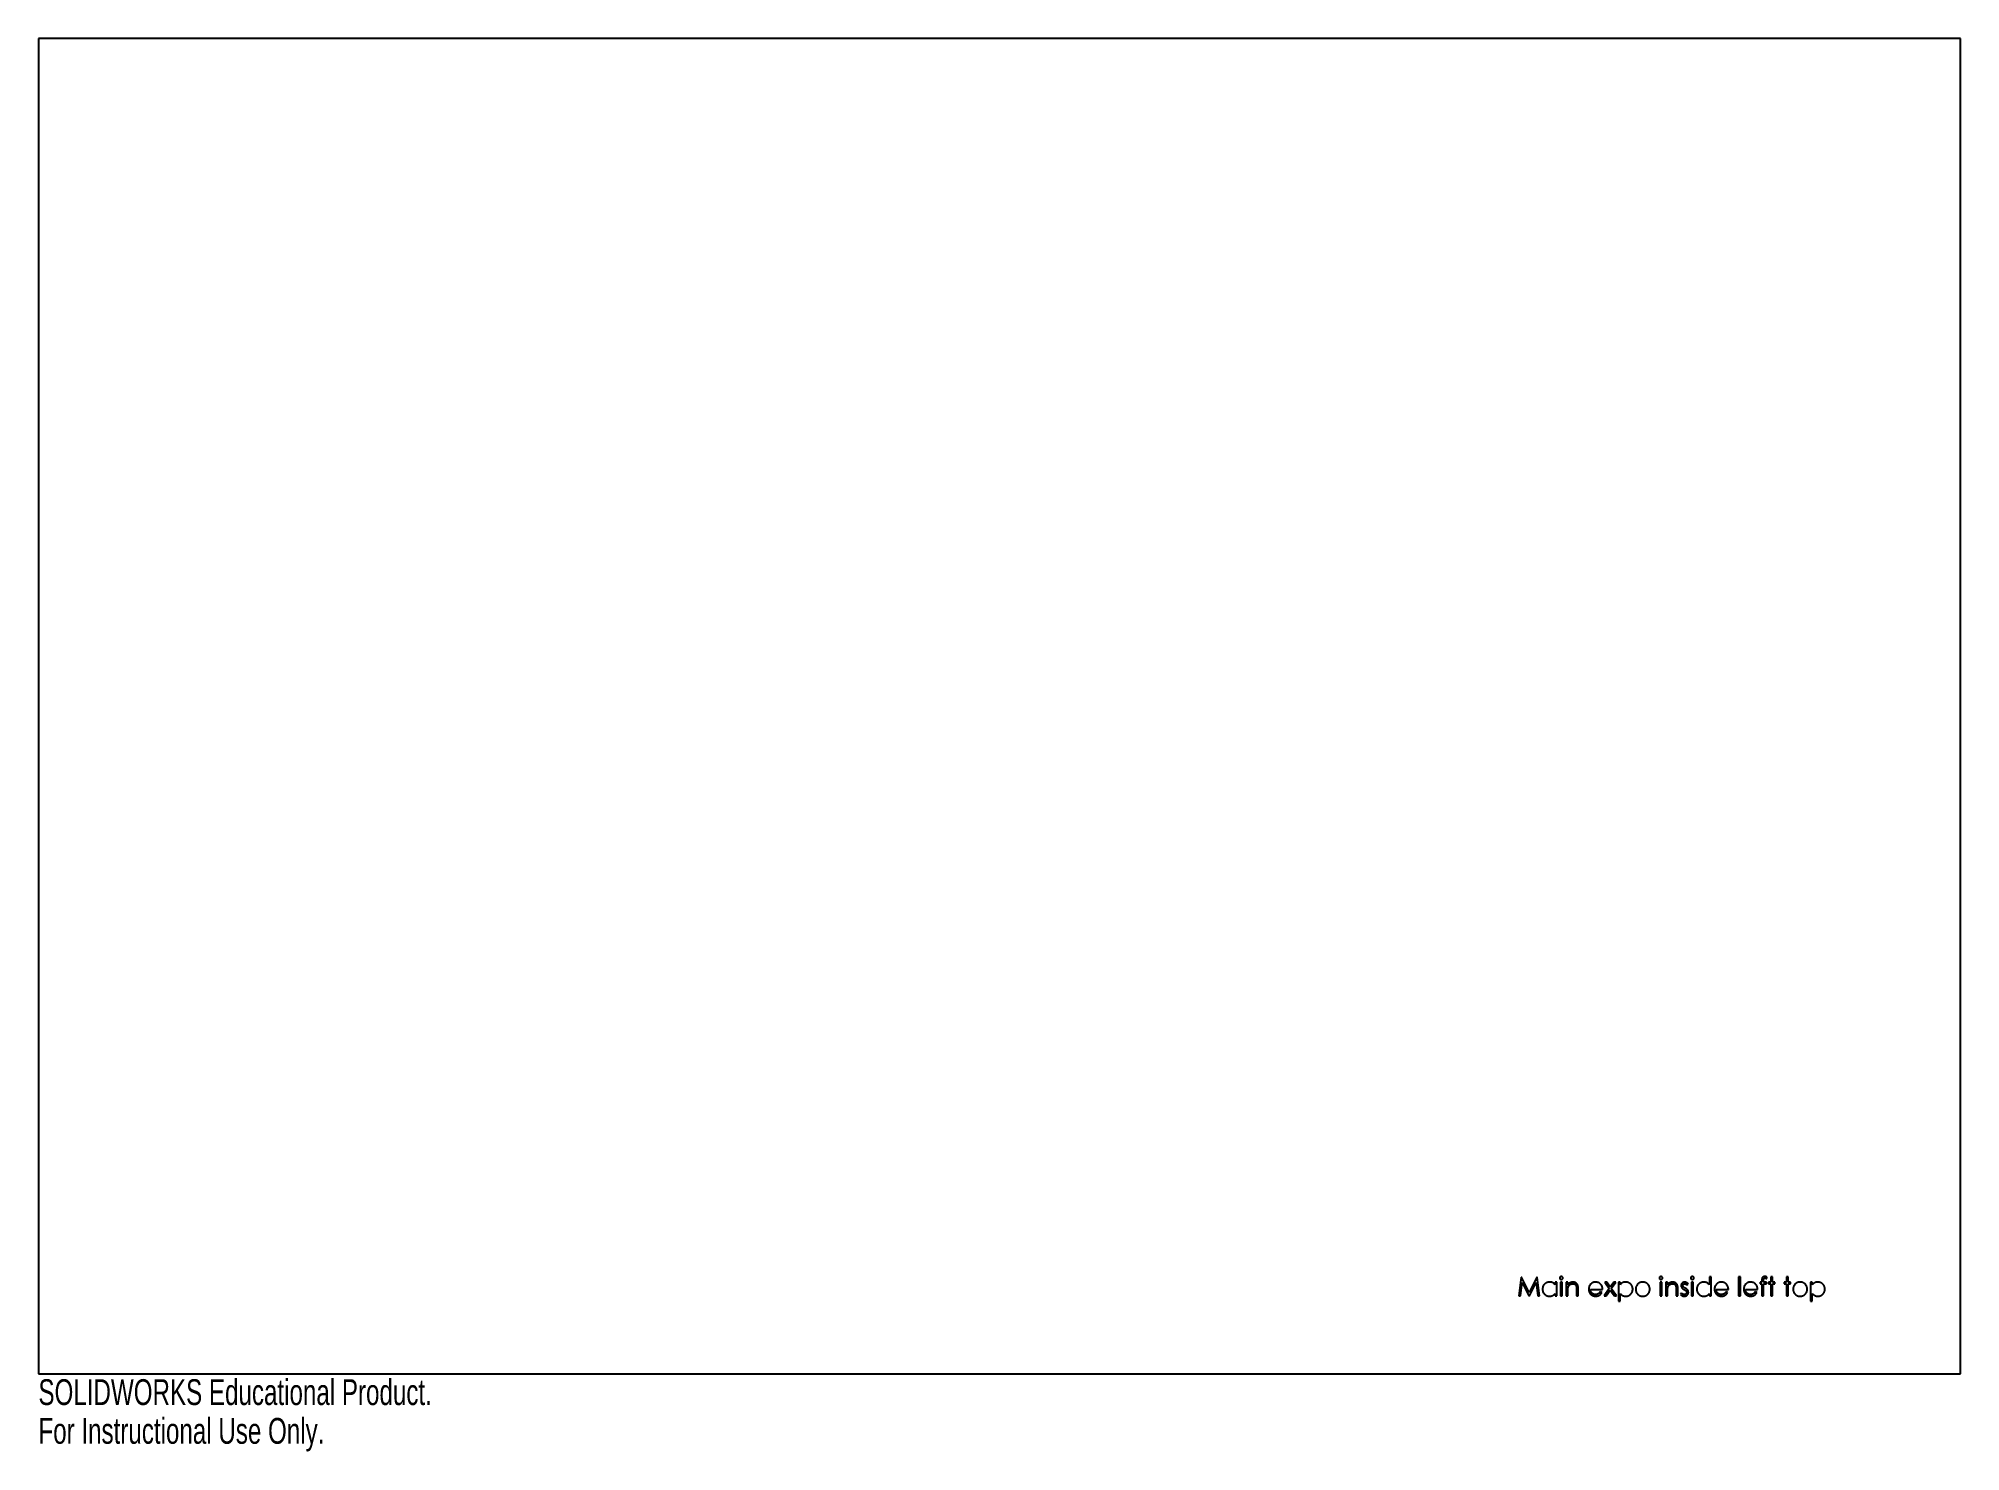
# Model space of a CAD drawing. Header units: millimetres. Extents: x 0 to 360, y -265 to 0.
import ezdxf

# ---------------------------------------------------------------- set-up
doc = ezdxf.new("R2010")
doc.units = ezdxf.units.MM
doc.styles.add('SLDTEXTSTYLE0', font='TXT', dxfattribs={"width": 0.7})

msp = doc.modelspace()

# ---------------------------------------------------------------- linework, layer by layer
at = {"color": 7, "linetype": 'Continuous', "lineweight": 25}
for p, q in [((360, 0), (0, 0)), ((0, 0), (0, -250)), ((360, -250), (360, 0)), ((277.71, -231.93), (277.25, -235.43)), ((277.57, -235.43), (277.9, -232.91)), ((277.76, -231.93), (277.71, -231.93)), ((279.2, -234.81), (277.76, -231.93)), ((277.9, -232.91), (279.17, -235.43)), ((280.65, -231.93), (279.2, -234.81)), ((279.24, -235.43), (280.51, -232.92)), ((280.51, -232.92), (280.84, -235.43)), ((280.69, -231.93), (280.65, -231.93)), ((281.16, -235.43), (280.69, -231.93)), ((284.07, -232.88), (284.07, -233.35)), ((284.39, -232.88), (284.07, -232.88)), ((284.39, -235.43), (284.39, -232.88)), ((285.37, -232.88), (285.06, -232.88)), ((285.06, -232.88), (285.06, -235.43)), ((285.37, -235.43), (285.37, -232.88)), ((286.45, -232.88), (286.14, -232.88)), ((286.14, -232.88), (286.14, -235.43)), ((286.45, -233.34), (286.45, -232.88)), ((293.73, -232.88), (293.36, -232.88)), ((293.36, -232.88), (294.21, -234.06)), ((294.39, -233.8), (293.73, -232.88)), ((295.05, -232.88), (294.39, -233.8)), ((294.58, -234.06), (295.43, -232.88)), ((295.43, -232.88), (295.05, -232.88)), ((296.23, -232.88), (295.92, -232.88)), ((295.92, -232.88), (295.92, -236.38)), ((296.23, -233.35), (296.23, -232.88)), ((304.04, -232.88), (303.73, -232.88)), ((303.73, -232.88), (303.73, -235.43)), ((304.04, -235.43), (304.04, -232.88)), ((305.12, -232.88), (304.8, -232.88)), ((304.8, -232.88), (304.8, -235.43)), ((305.12, -233.34), (305.12, -232.88)), ((308.76, -233.41), (308.98, -233.2)), ((309.92, -232.88), (309.6, -232.88)), ((309.6, -232.88), (309.6, -235.43)), ((309.92, -235.43), (309.92, -232.88)), ((312.97, -231.84), (312.97, -233.37)), ((313.28, -231.84), (312.97, -231.84)), ((313.28, -235.43), (313.28, -231.84)), ((318.76, -231.84), (318.44, -231.84)), ((318.44, -231.84), (318.44, -235.43)), ((318.76, -235.43), (318.76, -231.84)), ((322.8, -232.88), (322.44, -232.88)), ((322.44, -232.88), (322.44, -233.19)), ((322.44, -233.19), (322.8, -233.19)), ((322.8, -232.47), (322.8, -232.88)), ((322.8, -233.19), (322.8, -235.43)), ((323.11, -232.88), (323.11, -232.52)), ((323.65, -232.88), (323.11, -232.88)), ((323.11, -235.43), (323.11, -233.19)), ((323.11, -233.19), (323.65, -233.19)), ((323.65, -233.19), (323.65, -232.88)), ((323.69, -232.19), (323.69, -231.87)), ((324.46, -232.88), (324.01, -232.88)), ((324.01, -232.88), (324.01, -233.19)), ((324.01, -233.19), (324.46, -233.19)), ((324.77, -231.84), (324.46, -231.84)), ((324.46, -231.84), (324.46, -232.88)), ((324.46, -233.19), (324.46, -235.43)), ((324.77, -232.88), (324.77, -231.84)), ((325.22, -232.88), (324.77, -232.88)), ((324.77, -235.43), (324.77, -233.19)), ((324.77, -233.19), (325.22, -233.19)), ((325.22, -233.19), (325.22, -232.88)), ((327.42, -232.88), (326.97, -232.88)), ((326.97, -232.88), (326.97, -233.19)), ((326.97, -233.19), (327.42, -233.19)), ((327.73, -231.84), (327.42, -231.84)), ((327.42, -231.84), (327.42, -232.88)), ((327.42, -233.19), (327.42, -235.43)), ((327.73, -232.88), (327.73, -231.84)), ((328.18, -232.88), (327.73, -232.88)), ((327.73, -235.43), (327.73, -233.19)), ((327.73, -233.19), (328.18, -233.19)), ((328.18, -233.19), (328.18, -232.88)), ((332.22, -232.88), (331.91, -232.88)), ((331.91, -232.88), (331.91, -236.38)), ((332.22, -233.35), (332.22, -232.88)), ((277.25, -235.43), (277.57, -235.43)), ((279.17, -235.43), (279.24, -235.43)), ((280.84, -235.43), (281.16, -235.43)), ((284.07, -234.99), (284.07, -235.43)), ((284.07, -235.43), (284.39, -235.43)), ((285.06, -235.43), (285.37, -235.43)), ((286.14, -235.43), (286.45, -235.43)), ((286.45, -235.43), (286.45, -234.51)), ((288.07, -234.23), (288.07, -235.43)), ((288.07, -235.43), (288.38, -235.43)), ((288.38, -235.43), (288.38, -234.13)), ((290.67, -234.22), (292.96, -234.22)), ((292.82, -234.77), (292.54, -234.63)), ((294.21, -234.06), (293.23, -235.43)), ((293.23, -235.43), (293.6, -235.43)), ((293.6, -235.43), (294.39, -234.32)), ((294.39, -234.32), (295.19, -235.43)), ((295.56, -235.43), (294.58, -234.06)), ((295.19, -235.43), (295.56, -235.43)), ((295.92, -236.38), (296.23, -236.38)), ((296.23, -236.38), (296.23, -234.97)), ((303.73, -235.43), (304.04, -235.43)), ((304.8, -235.43), (305.12, -235.43)), ((305.12, -235.43), (305.12, -234.51)), ((306.73, -234.23), (306.73, -235.43)), ((306.73, -235.43), (307.05, -235.43)), ((307.05, -235.43), (307.05, -234.13)), ((307.75, -234.9), (307.54, -235.13)), ((309.6, -235.43), (309.92, -235.43)), ((312.97, -234.99), (312.97, -235.43)), ((312.97, -235.43), (313.28, -235.43)), ((314.23, -234.22), (316.51, -234.22)), ((316.38, -234.77), (316.1, -234.63)), ((318.44, -235.43), (318.76, -235.43)), ((319.7, -234.22), (321.99, -234.22)), ((321.85, -234.77), (321.58, -234.63)), ((322.8, -235.43), (323.11, -235.43)), ((324.46, -235.43), (324.77, -235.43)), ((327.42, -235.43), (327.73, -235.43)), ((331.91, -236.38), (332.22, -236.38)), ((332.22, -236.38), (332.22, -234.97)), ((0, -250), (360, -250))]:
    msp.add_line(p, q, dxfattribs=at)
for points, knots in [([(283.04, -232.83), (282.95, -232.83), (282.82, -232.84), (282.64, -232.88), (282.52, -232.93), (282.41, -232.98), (282.29, -233.05), (282.19, -233.13), (282.09, -233.22), (281.99, -233.31), (281.91, -233.42), (281.85, -233.53), (281.79, -233.64), (281.75, -233.76), (281.71, -233.93), (281.69, -234.06), (281.69, -234.15)], [0, 0, 0, 0, 0.128369, 0.190418, 0.251921, 0.313274, 0.375086, 0.438389, 0.503209, 0.567967, 0.630868, 0.691997, 0.752426, 0.813096, 0.873921, 1, 1, 1, 1]), ([(284.07, -233.35), (284.01, -233.26), (283.91, -233.15), (283.75, -233.02), (283.62, -232.95), (283.48, -232.9), (283.29, -232.84), (283.14, -232.83), (283.04, -232.83)], [0, 0, 0, 0, 0.261894, 0.385202, 0.504745, 0.623985, 0.745346, 1, 1, 1, 1]), ([(285.22, -231.8), (285.18, -231.8), (285.12, -231.81), (285.05, -231.84), (285.01, -231.88), (284.97, -231.92), (284.94, -231.98), (284.92, -232.03), (284.93, -232.07)], [0, 0, 0, 0, 0.255106, 0.381885, 0.510255, 0.636563, 0.757851, 1, 1, 1, 1]), ([(284.93, -232.07), (284.93, -232.1), (284.94, -232.16), (284.97, -232.22), (285.01, -232.26), (285.05, -232.29), (285.12, -232.33), (285.18, -232.34), (285.22, -232.34)], [0, 0, 0, 0, 0.238915, 0.359557, 0.486635, 0.615787, 0.743339, 1, 1, 1, 1]), ([(285.51, -232.07), (285.51, -232.03), (285.5, -231.98), (285.46, -231.92), (285.42, -231.88), (285.38, -231.84), (285.31, -231.81), (285.25, -231.8), (285.22, -231.8)], [0, 0, 0, 0, 0.24077, 0.361368, 0.48802, 0.615659, 0.741716, 1, 1, 1, 1]), ([(285.22, -232.34), (285.25, -232.34), (285.31, -232.33), (285.38, -232.29), (285.42, -232.26), (285.46, -232.22), (285.5, -232.16), (285.51, -232.1), (285.51, -232.07)], [0, 0, 0, 0, 0.25985, 0.386671, 0.515083, 0.642503, 0.762454, 1, 1, 1, 1]), ([(287.42, -232.83), (287.33, -232.83), (287.19, -232.85), (287.02, -232.9), (286.89, -232.95), (286.77, -233.02), (286.62, -233.14), (286.51, -233.26), (286.45, -233.34)], [0, 0, 0, 0, 0.243411, 0.36189, 0.48007, 0.601012, 0.726431, 1, 1, 1, 1]), ([(286.45, -234.51), (286.45, -234.43), (286.45, -234.32), (286.46, -234.18), (286.46, -234.09), (286.47, -234.01), (286.48, -233.92), (286.49, -233.86), (286.5, -233.82)], [0, 0, 0, 0, 0.333601, 0.479157, 0.61054, 0.728948, 0.832385, 1, 1, 1, 1]), ([(286.5, -233.82), (286.51, -233.78), (286.54, -233.71), (286.58, -233.62), (286.62, -233.56), (286.66, -233.5), (286.71, -233.44), (286.76, -233.39), (286.82, -233.34), (286.88, -233.29), (286.94, -233.25), (287.01, -233.22), (287.08, -233.19), (287.15, -233.17), (287.24, -233.15), (287.32, -233.15), (287.37, -233.15)], [0, 0, 0, 0, 0.123883, 0.184782, 0.245602, 0.307065, 0.369229, 0.432026, 0.49708, 0.561852, 0.625426, 0.687649, 0.74977, 0.811016, 0.873373, 1, 1, 1, 1]), ([(287.37, -233.15), (287.45, -233.15), (287.57, -233.16), (287.71, -233.21), (287.81, -233.27), (287.88, -233.34), (287.97, -233.46), (288.01, -233.57), (288.03, -233.65)], [0, 0, 0, 0, 0.270019, 0.390719, 0.506822, 0.621524, 0.739167, 1, 1, 1, 1]), ([(288.38, -234.13), (288.38, -234.05), (288.38, -233.93), (288.37, -233.78), (288.36, -233.68), (288.34, -233.59), (288.32, -233.51), (288.3, -233.43), (288.27, -233.35), (288.22, -233.25), (288.14, -233.14), (288.05, -233.05), (287.94, -232.97), (287.82, -232.91), (287.65, -232.85), (287.52, -232.83), (287.42, -232.83)], [0, 0, 0, 0, 0.131726, 0.190668, 0.245197, 0.295509, 0.341244, 0.383386, 0.42144, 0.492956, 0.562869, 0.633024, 0.704457, 0.776512, 0.848822, 1, 1, 1, 1]), ([(288.03, -233.65), (288.04, -233.68), (288.04, -233.73), (288.05, -233.8), (288.06, -233.87), (288.06, -233.95), (288.07, -234.07), (288.07, -234.16), (288.07, -234.23)], [0, 0, 0, 0, 0.158517, 0.25992, 0.376746, 0.510174, 0.65789, 1, 1, 1, 1]), ([(290.65, -233.31), (290.6, -233.37), (290.54, -233.47), (290.47, -233.6), (290.43, -233.71), (290.39, -233.82), (290.36, -233.97), (290.36, -234.08), (290.35, -234.16)], [0, 0, 0, 0, 0.253422, 0.376704, 0.499449, 0.622572, 0.746232, 1, 1, 1, 1]), ([(291.65, -232.83), (291.55, -232.83), (291.4, -232.84), (291.22, -232.9), (291.08, -232.95), (290.96, -233.02), (290.81, -233.13), (290.71, -233.23), (290.65, -233.31)], [0, 0, 0, 0, 0.260241, 0.383675, 0.50466, 0.625357, 0.746411, 1, 1, 1, 1]), ([(292.68, -233.33), (292.62, -233.25), (292.51, -233.14), (292.36, -233.03), (292.23, -232.95), (292.1, -232.9), (291.9, -232.85), (291.75, -232.83), (291.65, -232.83)], [0, 0, 0, 0, 0.255257, 0.377248, 0.497742, 0.61812, 0.740967, 1, 1, 1, 1]), ([(292.96, -234.22), (292.96, -234.14), (292.95, -234.01), (292.92, -233.85), (292.89, -233.74), (292.85, -233.63), (292.78, -233.49), (292.72, -233.39), (292.68, -233.33)], [0, 0, 0, 0, 0.270382, 0.39846, 0.52275, 0.643826, 0.763745, 1, 1, 1, 1]), ([(297.27, -232.83), (297.16, -232.83), (297.01, -232.84), (296.82, -232.9), (296.69, -232.95), (296.56, -233.02), (296.4, -233.15), (296.3, -233.26), (296.23, -233.35)], [0, 0, 0, 0, 0.253852, 0.374822, 0.494229, 0.613939, 0.736955, 1, 1, 1, 1]), ([(298.61, -234.15), (298.61, -234.06), (298.6, -233.93), (298.56, -233.76), (298.51, -233.64), (298.46, -233.53), (298.39, -233.42), (298.31, -233.31), (298.22, -233.22), (298.12, -233.13), (298.01, -233.05), (297.9, -232.98), (297.78, -232.93), (297.66, -232.88), (297.49, -232.84), (297.36, -232.83), (297.27, -232.83)], [0, 0, 0, 0, 0.126015, 0.186809, 0.247448, 0.307846, 0.369121, 0.43199, 0.496715, 0.561502, 0.624773, 0.686554, 0.747875, 0.809347, 0.871364, 1, 1, 1, 1]), ([(299.5, -233.25), (299.44, -233.32), (299.37, -233.42), (299.28, -233.56), (299.24, -233.67), (299.2, -233.79), (299.16, -233.95), (299.15, -234.08), (299.15, -234.16)], [0, 0, 0, 0, 0.253759, 0.377286, 0.498912, 0.621321, 0.744762, 1, 1, 1, 1]), ([(300.47, -232.83), (300.38, -232.83), (300.24, -232.84), (300.06, -232.89), (299.94, -232.94), (299.82, -232.99), (299.66, -233.09), (299.56, -233.19), (299.5, -233.25)], [0, 0, 0, 0, 0.258712, 0.382089, 0.503564, 0.625181, 0.747287, 1, 1, 1, 1]), ([(301.45, -233.25), (301.38, -233.18), (301.28, -233.09), (301.13, -232.99), (301.01, -232.93), (300.89, -232.89), (300.71, -232.84), (300.57, -232.83), (300.47, -232.83)], [0, 0, 0, 0, 0.253129, 0.375307, 0.496196, 0.617866, 0.741668, 1, 1, 1, 1]), ([(301.8, -234.16), (301.8, -234.08), (301.79, -233.95), (301.75, -233.79), (301.71, -233.67), (301.66, -233.56), (301.58, -233.42), (301.5, -233.32), (301.45, -233.25)], [0, 0, 0, 0, 0.255435, 0.378632, 0.501466, 0.623494, 0.746166, 1, 1, 1, 1]), ([(303.88, -231.8), (303.84, -231.8), (303.79, -231.81), (303.72, -231.84), (303.68, -231.88), (303.64, -231.92), (303.6, -231.98), (303.59, -232.03), (303.59, -232.07)], [0, 0, 0, 0, 0.255106, 0.381885, 0.510255, 0.636563, 0.757851, 1, 1, 1, 1]), ([(303.59, -232.07), (303.59, -232.1), (303.6, -232.16), (303.64, -232.22), (303.68, -232.26), (303.72, -232.29), (303.79, -232.33), (303.84, -232.34), (303.88, -232.34)], [0, 0, 0, 0, 0.238915, 0.359557, 0.486635, 0.615787, 0.743339, 1, 1, 1, 1]), ([(304.18, -232.07), (304.18, -232.03), (304.16, -231.98), (304.13, -231.92), (304.09, -231.88), (304.05, -231.84), (303.98, -231.81), (303.92, -231.8), (303.88, -231.8)], [0, 0, 0, 0, 0.24077, 0.361368, 0.48802, 0.615659, 0.741716, 1, 1, 1, 1]), ([(303.88, -232.34), (303.92, -232.34), (303.98, -232.33), (304.05, -232.29), (304.09, -232.26), (304.13, -232.22), (304.16, -232.16), (304.18, -232.1), (304.18, -232.07)], [0, 0, 0, 0, 0.25985, 0.386671, 0.515083, 0.642503, 0.762454, 1, 1, 1, 1]), ([(306.09, -232.83), (306, -232.83), (305.86, -232.85), (305.68, -232.9), (305.56, -232.95), (305.44, -233.02), (305.28, -233.14), (305.18, -233.26), (305.12, -233.34)], [0, 0, 0, 0, 0.243411, 0.36189, 0.48007, 0.601012, 0.726431, 1, 1, 1, 1]), ([(305.12, -234.51), (305.12, -234.43), (305.12, -234.32), (305.12, -234.18), (305.13, -234.09), (305.14, -234.01), (305.15, -233.92), (305.16, -233.86), (305.17, -233.82)], [0, 0, 0, 0, 0.333601, 0.479157, 0.61054, 0.728948, 0.832385, 1, 1, 1, 1]), ([(305.17, -233.82), (305.18, -233.78), (305.2, -233.71), (305.25, -233.62), (305.28, -233.56), (305.33, -233.5), (305.37, -233.44), (305.43, -233.39), (305.48, -233.34), (305.55, -233.29), (305.61, -233.25), (305.68, -233.22), (305.74, -233.19), (305.81, -233.17), (305.91, -233.15), (305.99, -233.15), (306.04, -233.15)], [0, 0, 0, 0, 0.123883, 0.184782, 0.245602, 0.307065, 0.369229, 0.432026, 0.49708, 0.561852, 0.625426, 0.687649, 0.74977, 0.811016, 0.873373, 1, 1, 1, 1]), ([(306.04, -233.15), (306.12, -233.15), (306.24, -233.16), (306.38, -233.21), (306.47, -233.27), (306.55, -233.34), (306.64, -233.46), (306.68, -233.57), (306.7, -233.65)], [0, 0, 0, 0, 0.270019, 0.390719, 0.506822, 0.621524, 0.739167, 1, 1, 1, 1]), ([(307.05, -234.13), (307.05, -234.05), (307.04, -233.93), (307.03, -233.78), (307.02, -233.68), (307.01, -233.59), (306.99, -233.51), (306.97, -233.43), (306.93, -233.35), (306.88, -233.25), (306.81, -233.14), (306.71, -233.05), (306.61, -232.97), (306.49, -232.91), (306.32, -232.85), (306.18, -232.83), (306.09, -232.83)], [0, 0, 0, 0, 0.131726, 0.190668, 0.245197, 0.295509, 0.341244, 0.383386, 0.42144, 0.492956, 0.562869, 0.633024, 0.704457, 0.776512, 0.848822, 1, 1, 1, 1]), ([(306.7, -233.65), (306.7, -233.68), (306.71, -233.73), (306.72, -233.8), (306.72, -233.87), (306.73, -233.95), (306.73, -234.07), (306.73, -234.16), (306.73, -234.23)], [0, 0, 0, 0, 0.158517, 0.25992, 0.376746, 0.510174, 0.65789, 1, 1, 1, 1]), ([(307.68, -233.5), (307.67, -233.57), (307.69, -233.71), (307.75, -233.84), (307.79, -233.9)], [0, 0, 0, 0, 0.507409, 1, 1, 1, 1]), ([(308.32, -232.83), (308.28, -232.83), (308.21, -232.84), (308.13, -232.86), (308.07, -232.88), (308.01, -232.91), (307.96, -232.94), (307.9, -232.98), (307.86, -233.02), (307.81, -233.07), (307.78, -233.12), (307.75, -233.18), (307.72, -233.24), (307.7, -233.3), (307.68, -233.39), (307.68, -233.46), (307.68, -233.5)], [0, 0, 0, 0, 0.129116, 0.190614, 0.251235, 0.31109, 0.371186, 0.432119, 0.494921, 0.557364, 0.619127, 0.680272, 0.741387, 0.803493, 0.866956, 1, 1, 1, 1]), ([(307.79, -233.9), (307.81, -233.93), (307.85, -233.97), (307.91, -234.03), (307.96, -234.07), (308.02, -234.11), (308.11, -234.18), (308.18, -234.22), (308.23, -234.25)], [0, 0, 0, 0, 0.197704, 0.307846, 0.427176, 0.556225, 0.69405, 1, 1, 1, 1]), ([(307.99, -233.49), (307.99, -233.45), (308, -233.38), (308.04, -233.3), (308.09, -233.25), (308.14, -233.2), (308.21, -233.16), (308.28, -233.14), (308.32, -233.15)], [0, 0, 0, 0, 0.248972, 0.371496, 0.501489, 0.630834, 0.754099, 1, 1, 1, 1]), ([(308.08, -233.72), (308.05, -233.69), (308.01, -233.61), (307.99, -233.53), (307.99, -233.49)], [0, 0, 0, 0, 0.520597, 1, 1, 1, 1]), ([(308.44, -233.99), (308.4, -233.96), (308.34, -233.93), (308.26, -233.88), (308.21, -233.85), (308.17, -233.81), (308.12, -233.77), (308.09, -233.74), (308.08, -233.72)], [0, 0, 0, 0, 0.323879, 0.466432, 0.597783, 0.716018, 0.82244, 1, 1, 1, 1]), ([(308.98, -233.2), (308.93, -233.14), (308.85, -233.06), (308.73, -232.97), (308.65, -232.92), (308.57, -232.88), (308.46, -232.84), (308.38, -232.83), (308.32, -232.83)], [0, 0, 0, 0, 0.297288, 0.430939, 0.555548, 0.673873, 0.786588, 1, 1, 1, 1]), ([(308.32, -233.15), (308.36, -233.15), (308.41, -233.15), (308.49, -233.18), (308.54, -233.21), (308.6, -233.25), (308.68, -233.32), (308.73, -233.37), (308.76, -233.41)], [0, 0, 0, 0, 0.206666, 0.316475, 0.434037, 0.558691, 0.694964, 1, 1, 1, 1]), ([(308.9, -234.34), (308.88, -234.31), (308.84, -234.27), (308.78, -234.21), (308.73, -234.17), (308.66, -234.12), (308.57, -234.06), (308.49, -234.01), (308.44, -233.99)], [0, 0, 0, 0, 0.195419, 0.305848, 0.425124, 0.553787, 0.692885, 1, 1, 1, 1]), ([(309.76, -231.8), (309.72, -231.8), (309.67, -231.81), (309.6, -231.84), (309.55, -231.88), (309.52, -231.92), (309.48, -231.98), (309.47, -232.03), (309.47, -232.07)], [0, 0, 0, 0, 0.255106, 0.381885, 0.510255, 0.636563, 0.757851, 1, 1, 1, 1]), ([(309.47, -232.07), (309.47, -232.1), (309.48, -232.16), (309.52, -232.22), (309.55, -232.26), (309.6, -232.29), (309.67, -232.33), (309.72, -232.34), (309.76, -232.34)], [0, 0, 0, 0, 0.238915, 0.359557, 0.486635, 0.615787, 0.743339, 1, 1, 1, 1]), ([(310.05, -232.07), (310.05, -232.03), (310.04, -231.98), (310.01, -231.92), (309.97, -231.88), (309.92, -231.84), (309.86, -231.81), (309.8, -231.8), (309.76, -231.8)], [0, 0, 0, 0, 0.24077, 0.361368, 0.48802, 0.615659, 0.741716, 1, 1, 1, 1]), ([(309.76, -232.34), (309.8, -232.34), (309.86, -232.33), (309.92, -232.29), (309.97, -232.26), (310.01, -232.22), (310.04, -232.16), (310.05, -232.1), (310.05, -232.07)], [0, 0, 0, 0, 0.25985, 0.386671, 0.515083, 0.642503, 0.762454, 1, 1, 1, 1]), ([(311.94, -232.83), (311.85, -232.83), (311.71, -232.84), (311.54, -232.88), (311.42, -232.93), (311.3, -232.98), (311.19, -233.05), (311.08, -233.13), (310.98, -233.22), (310.89, -233.31), (310.81, -233.42), (310.74, -233.53), (310.69, -233.64), (310.65, -233.76), (310.6, -233.93), (310.59, -234.06), (310.59, -234.15)], [0, 0, 0, 0, 0.128369, 0.190418, 0.251921, 0.313274, 0.375086, 0.438389, 0.503209, 0.567967, 0.630868, 0.691997, 0.752426, 0.813096, 0.873921, 1, 1, 1, 1]), ([(312.97, -233.37), (312.91, -233.29), (312.8, -233.17), (312.64, -233.04), (312.52, -232.96), (312.38, -232.9), (312.19, -232.85), (312.04, -232.83), (311.94, -232.83)], [0, 0, 0, 0, 0.261489, 0.385247, 0.505898, 0.62579, 0.747015, 1, 1, 1, 1]), ([(314.21, -233.31), (314.16, -233.37), (314.09, -233.47), (314.03, -233.6), (313.98, -233.71), (313.95, -233.82), (313.92, -233.97), (313.91, -234.08), (313.91, -234.16)], [0, 0, 0, 0, 0.253422, 0.376704, 0.499449, 0.622572, 0.746232, 1, 1, 1, 1]), ([(315.21, -232.83), (315.11, -232.83), (314.96, -232.84), (314.77, -232.9), (314.64, -232.95), (314.52, -233.02), (314.37, -233.13), (314.27, -233.23), (314.21, -233.31)], [0, 0, 0, 0, 0.260241, 0.383675, 0.50466, 0.625357, 0.746411, 1, 1, 1, 1]), ([(316.24, -233.33), (316.18, -233.25), (316.07, -233.14), (315.91, -233.03), (315.79, -232.95), (315.65, -232.9), (315.46, -232.85), (315.31, -232.83), (315.21, -232.83)], [0, 0, 0, 0, 0.255257, 0.377248, 0.497742, 0.61812, 0.740967, 1, 1, 1, 1]), ([(316.51, -234.22), (316.51, -234.14), (316.51, -234.01), (316.48, -233.85), (316.44, -233.74), (316.41, -233.63), (316.34, -233.49), (316.28, -233.39), (316.24, -233.33)], [0, 0, 0, 0, 0.270382, 0.39846, 0.52275, 0.643826, 0.763745, 1, 1, 1, 1]), ([(319.68, -233.31), (319.63, -233.37), (319.57, -233.47), (319.5, -233.6), (319.46, -233.71), (319.43, -233.82), (319.39, -233.97), (319.39, -234.08), (319.39, -234.16)], [0, 0, 0, 0, 0.253422, 0.376704, 0.499449, 0.622572, 0.746232, 1, 1, 1, 1]), ([(320.68, -232.83), (320.58, -232.83), (320.43, -232.84), (320.25, -232.9), (320.12, -232.95), (320, -233.02), (319.84, -233.13), (319.74, -233.23), (319.68, -233.31)], [0, 0, 0, 0, 0.260241, 0.383675, 0.50466, 0.625357, 0.746411, 1, 1, 1, 1]), ([(321.71, -233.33), (321.65, -233.25), (321.55, -233.14), (321.39, -233.03), (321.26, -232.95), (321.13, -232.9), (320.94, -232.85), (320.78, -232.83), (320.68, -232.83)], [0, 0, 0, 0, 0.255257, 0.377248, 0.497742, 0.61812, 0.740967, 1, 1, 1, 1]), ([(321.99, -234.22), (321.99, -234.14), (321.98, -234.01), (321.95, -233.85), (321.92, -233.74), (321.88, -233.63), (321.82, -233.49), (321.76, -233.39), (321.71, -233.33)], [0, 0, 0, 0, 0.270382, 0.39846, 0.52275, 0.643826, 0.763745, 1, 1, 1, 1]), ([(323.31, -231.8), (323.26, -231.8), (323.18, -231.81), (323.08, -231.84), (323.02, -231.87), (322.96, -231.91), (322.91, -231.96), (322.88, -232.01), (322.85, -232.06), (322.83, -232.1), (322.83, -232.14), (322.82, -232.18), (322.81, -232.23), (322.8, -232.28), (322.8, -232.36), (322.8, -232.42), (322.8, -232.47)], [0, 0, 0, 0, 0.16461, 0.240355, 0.313698, 0.383938, 0.451083, 0.516827, 0.583095, 0.61837, 0.658496, 0.703358, 0.752084, 0.807052, 0.866144, 1, 1, 1, 1]), ([(323.11, -232.52), (323.11, -232.49), (323.11, -232.44), (323.11, -232.38), (323.12, -232.34), (323.12, -232.31), (323.12, -232.28), (323.12, -232.26), (323.13, -232.24), (323.14, -232.22), (323.16, -232.19), (323.18, -232.17), (323.21, -232.15), (323.25, -232.13), (323.3, -232.12), (323.35, -232.11), (323.38, -232.11)], [0, 0, 0, 0, 0.177182, 0.250494, 0.316567, 0.371666, 0.418491, 0.455466, 0.483325, 0.531454, 0.583012, 0.639224, 0.702281, 0.770576, 0.841276, 1, 1, 1, 1]), ([(323.69, -231.87), (323.63, -231.85), (323.5, -231.81), (323.37, -231.8), (323.31, -231.8)], [0, 0, 0, 0, 0.546137, 1, 1, 1, 1]), ([(323.38, -232.11), (323.43, -232.11), (323.53, -232.13), (323.64, -232.17), (323.69, -232.19)], [0, 0, 0, 0, 0.446972, 1, 1, 1, 1]), ([(328.98, -233.25), (328.92, -233.32), (328.85, -233.42), (328.77, -233.56), (328.72, -233.67), (328.68, -233.79), (328.64, -233.95), (328.63, -234.08), (328.63, -234.16)], [0, 0, 0, 0, 0.253759, 0.377286, 0.498912, 0.621321, 0.744762, 1, 1, 1, 1]), ([(329.96, -232.83), (329.86, -232.83), (329.72, -232.84), (329.54, -232.89), (329.42, -232.94), (329.3, -232.99), (329.14, -233.09), (329.04, -233.19), (328.98, -233.25)], [0, 0, 0, 0, 0.258712, 0.382089, 0.503564, 0.625181, 0.747287, 1, 1, 1, 1]), ([(330.93, -233.25), (330.86, -233.18), (330.76, -233.09), (330.61, -232.99), (330.49, -232.93), (330.37, -232.89), (330.19, -232.84), (330.05, -232.83), (329.96, -232.83)], [0, 0, 0, 0, 0.253129, 0.375307, 0.496196, 0.617866, 0.741668, 1, 1, 1, 1]), ([(331.28, -234.16), (331.28, -234.08), (331.27, -233.95), (331.23, -233.79), (331.19, -233.67), (331.14, -233.56), (331.06, -233.42), (330.98, -233.32), (330.93, -233.25)], [0, 0, 0, 0, 0.255435, 0.378632, 0.501466, 0.623494, 0.746166, 1, 1, 1, 1]), ([(333.25, -232.83), (333.15, -232.83), (333, -232.84), (332.81, -232.9), (332.68, -232.95), (332.55, -233.02), (332.39, -233.15), (332.28, -233.26), (332.22, -233.35)], [0, 0, 0, 0, 0.253852, 0.374822, 0.494229, 0.613939, 0.736955, 1, 1, 1, 1]), ([(334.6, -234.15), (334.6, -234.06), (334.59, -233.93), (334.54, -233.76), (334.5, -233.64), (334.45, -233.53), (334.38, -233.42), (334.3, -233.31), (334.2, -233.22), (334.1, -233.13), (334, -233.05), (333.89, -232.98), (333.77, -232.93), (333.65, -232.88), (333.48, -232.84), (333.34, -232.83), (333.25, -232.83)], [0, 0, 0, 0, 0.126015, 0.186809, 0.247448, 0.307846, 0.369121, 0.43199, 0.496715, 0.561502, 0.624773, 0.686554, 0.747875, 0.809347, 0.871364, 1, 1, 1, 1]), ([(281.69, -234.15), (281.69, -234.24), (281.71, -234.37), (281.75, -234.54), (281.79, -234.66), (281.85, -234.78), (281.91, -234.89), (281.99, -234.99), (282.08, -235.09), (282.18, -235.18), (282.29, -235.26), (282.4, -235.33), (282.52, -235.38), (282.64, -235.43), (282.81, -235.47), (282.94, -235.48), (283.03, -235.48)], [0, 0, 0, 0, 0.128099, 0.189669, 0.250706, 0.311891, 0.373265, 0.435809, 0.500424, 0.565061, 0.627671, 0.689332, 0.75007, 0.810996, 0.872567, 1, 1, 1, 1]), ([(283.03, -235.48), (283.13, -235.48), (283.28, -235.46), (283.47, -235.42), (283.6, -235.36), (283.73, -235.3), (283.9, -235.18), (284.01, -235.07), (284.07, -234.99)], [0, 0, 0, 0, 0.251855, 0.3727, 0.492835, 0.61373, 0.737915, 1, 1, 1, 1]), ([(290.35, -234.16), (290.36, -234.25), (290.36, -234.37), (290.4, -234.53), (290.44, -234.65), (290.49, -234.76), (290.54, -234.87), (290.61, -234.97), (290.69, -235.08), (290.78, -235.17), (290.88, -235.25), (290.99, -235.32), (291.1, -235.38), (291.23, -235.42), (291.4, -235.47), (291.55, -235.48), (291.64, -235.48)], [0, 0, 0, 0, 0.12108, 0.180068, 0.23919, 0.298706, 0.358881, 0.420369, 0.483448, 0.546566, 0.608699, 0.670186, 0.731865, 0.795203, 0.860371, 1, 1, 1, 1]), ([(291.6, -235.16), (291.54, -235.17), (291.45, -235.16), (291.33, -235.13), (291.24, -235.1), (291.16, -235.06), (291.08, -235.02), (291.01, -234.96), (290.94, -234.9), (290.88, -234.83), (290.83, -234.76), (290.78, -234.68), (290.74, -234.6), (290.71, -234.51), (290.68, -234.39), (290.67, -234.29), (290.67, -234.22)], [0, 0, 0, 0, 0.127669, 0.188951, 0.249055, 0.309071, 0.369222, 0.430175, 0.492602, 0.555347, 0.616963, 0.678171, 0.739247, 0.801609, 0.865524, 1, 1, 1, 1]), ([(292.54, -234.63), (292.5, -234.69), (292.43, -234.78), (292.34, -234.89), (292.27, -234.95), (292.21, -234.99), (292.13, -235.04), (292.05, -235.07), (291.97, -235.11), (291.88, -235.13), (291.76, -235.16), (291.66, -235.17), (291.6, -235.16)], [0, 0, 0, 0, 0.207935, 0.294694, 0.369732, 0.440831, 0.514251, 0.59139, 0.672274, 0.754341, 0.836121, 1, 1, 1, 1]), ([(291.64, -235.48), (291.73, -235.48), (291.85, -235.47), (292.02, -235.44), (292.13, -235.4), (292.23, -235.36), (292.34, -235.3), (292.43, -235.24), (292.52, -235.17), (292.6, -235.09), (292.71, -234.96), (292.78, -234.85), (292.82, -234.77)], [0, 0, 0, 0, 0.178106, 0.261328, 0.341557, 0.420008, 0.498097, 0.5754, 0.653645, 0.734126, 0.818339, 1, 1, 1, 1]), ([(296.23, -234.97), (296.3, -235.05), (296.41, -235.16), (296.57, -235.28), (296.7, -235.35), (296.84, -235.41), (297.03, -235.46), (297.18, -235.48), (297.28, -235.48)], [0, 0, 0, 0, 0.262003, 0.386599, 0.507884, 0.62877, 0.749452, 1, 1, 1, 1]), ([(297.28, -235.48), (297.37, -235.48), (297.5, -235.47), (297.67, -235.43), (297.79, -235.38), (297.91, -235.33), (298.02, -235.26), (298.12, -235.18), (298.22, -235.09), (298.31, -234.99), (298.39, -234.89), (298.46, -234.78), (298.52, -234.66), (298.56, -234.54), (298.6, -234.37), (298.61, -234.24), (298.61, -234.15)], [0, 0, 0, 0, 0.1277, 0.18924, 0.250135, 0.310843, 0.372472, 0.435051, 0.499654, 0.564237, 0.62675, 0.688267, 0.74942, 0.810426, 0.871966, 1, 1, 1, 1]), ([(299.15, -234.16), (299.15, -234.25), (299.16, -234.37), (299.2, -234.54), (299.24, -234.66), (299.29, -234.77), (299.36, -234.88), (299.43, -234.99), (299.52, -235.09), (299.61, -235.18), (299.72, -235.26), (299.83, -235.33), (299.94, -235.38), (300.07, -235.43), (300.24, -235.47), (300.38, -235.48), (300.47, -235.48)], [0, 0, 0, 0, 0.123182, 0.183034, 0.242866, 0.302517, 0.363315, 0.425069, 0.489042, 0.553087, 0.615445, 0.677286, 0.739175, 0.801676, 0.865365, 1, 1, 1, 1]), ([(300.47, -235.48), (300.57, -235.48), (300.71, -235.47), (300.88, -235.43), (301, -235.38), (301.12, -235.33), (301.23, -235.26), (301.33, -235.18), (301.43, -235.09), (301.51, -234.99), (301.59, -234.88), (301.65, -234.77), (301.71, -234.66), (301.75, -234.54), (301.79, -234.37), (301.8, -234.25), (301.8, -234.16)], [0, 0, 0, 0, 0.134134, 0.197903, 0.260483, 0.322146, 0.383778, 0.446215, 0.510341, 0.574395, 0.636226, 0.697102, 0.756828, 0.816735, 0.876663, 1, 1, 1, 1]), ([(307.54, -235.13), (307.58, -235.19), (307.66, -235.26), (307.77, -235.34), (307.86, -235.39), (307.96, -235.43), (308.1, -235.47), (308.2, -235.48), (308.27, -235.48)], [0, 0, 0, 0, 0.244599, 0.368542, 0.495306, 0.622781, 0.748276, 1, 1, 1, 1]), ([(308.26, -235.16), (308.21, -235.17), (308.14, -235.16), (308.06, -235.13), (307.99, -235.1), (307.93, -235.06), (307.84, -235), (307.79, -234.94), (307.75, -234.9)], [0, 0, 0, 0, 0.224994, 0.340762, 0.459499, 0.582828, 0.714096, 1, 1, 1, 1]), ([(308.23, -234.25), (308.28, -234.27), (308.35, -234.31), (308.43, -234.36), (308.48, -234.39), (308.53, -234.42), (308.57, -234.46), (308.6, -234.49), (308.62, -234.51)], [0, 0, 0, 0, 0.333737, 0.479199, 0.610449, 0.72773, 0.832538, 1, 1, 1, 1]), ([(308.71, -234.75), (308.71, -234.81), (308.69, -234.89), (308.63, -234.98), (308.58, -235.04), (308.51, -235.1), (308.4, -235.15), (308.31, -235.17), (308.26, -235.16)], [0, 0, 0, 0, 0.235282, 0.355491, 0.482314, 0.612164, 0.738104, 1, 1, 1, 1]), ([(308.27, -235.48), (308.32, -235.48), (308.4, -235.47), (308.5, -235.45), (308.57, -235.43), (308.63, -235.4), (308.69, -235.36), (308.75, -235.32), (308.81, -235.27), (308.86, -235.21), (308.9, -235.15), (308.94, -235.09), (308.97, -235.03), (308.99, -234.96), (309.02, -234.86), (309.02, -234.79), (309.02, -234.74)], [0, 0, 0, 0, 0.13136, 0.194502, 0.256432, 0.317603, 0.378628, 0.440481, 0.504296, 0.568111, 0.629963, 0.690475, 0.75136, 0.811403, 0.872801, 1, 1, 1, 1]), ([(308.62, -234.51), (308.65, -234.54), (308.69, -234.62), (308.71, -234.71), (308.71, -234.75)], [0, 0, 0, 0, 0.499547, 1, 1, 1, 1]), ([(309.02, -234.74), (309.02, -234.67), (309, -234.53), (308.94, -234.4), (308.9, -234.34)], [0, 0, 0, 0, 0.504765, 1, 1, 1, 1]), ([(310.59, -234.15), (310.59, -234.24), (310.6, -234.37), (310.64, -234.54), (310.69, -234.66), (310.74, -234.78), (310.81, -234.89), (310.89, -234.99), (310.98, -235.09), (311.08, -235.18), (311.19, -235.26), (311.3, -235.33), (311.41, -235.38), (311.53, -235.43), (311.7, -235.47), (311.84, -235.48), (311.93, -235.48)], [0, 0, 0, 0, 0.128099, 0.189669, 0.250706, 0.311891, 0.373265, 0.435809, 0.500424, 0.565061, 0.627671, 0.689332, 0.75007, 0.810996, 0.872567, 1, 1, 1, 1]), ([(311.93, -235.48), (312.03, -235.48), (312.17, -235.46), (312.36, -235.42), (312.5, -235.36), (312.63, -235.3), (312.79, -235.18), (312.9, -235.07), (312.97, -234.99)], [0, 0, 0, 0, 0.251855, 0.3727, 0.492835, 0.61373, 0.737915, 1, 1, 1, 1]), ([(313.91, -234.16), (313.91, -234.25), (313.92, -234.37), (313.96, -234.53), (314, -234.65), (314.04, -234.76), (314.1, -234.87), (314.17, -234.97), (314.25, -235.08), (314.34, -235.17), (314.44, -235.25), (314.55, -235.32), (314.66, -235.38), (314.78, -235.42), (314.96, -235.47), (315.1, -235.48), (315.2, -235.48)], [0, 0, 0, 0, 0.12108, 0.180068, 0.23919, 0.298706, 0.358881, 0.420369, 0.483448, 0.546566, 0.608699, 0.670186, 0.731865, 0.795203, 0.860371, 1, 1, 1, 1]), ([(315.16, -235.16), (315.1, -235.17), (315, -235.16), (314.88, -235.13), (314.8, -235.1), (314.72, -235.06), (314.64, -235.02), (314.57, -234.96), (314.5, -234.9), (314.44, -234.83), (314.38, -234.76), (314.34, -234.68), (314.3, -234.6), (314.27, -234.51), (314.24, -234.39), (314.23, -234.29), (314.23, -234.22)], [0, 0, 0, 0, 0.127669, 0.188951, 0.249055, 0.309071, 0.369222, 0.430175, 0.492602, 0.555347, 0.616963, 0.678171, 0.739247, 0.801609, 0.865524, 1, 1, 1, 1]), ([(316.1, -234.63), (316.06, -234.69), (315.99, -234.78), (315.9, -234.89), (315.83, -234.95), (315.76, -234.99), (315.69, -235.04), (315.61, -235.07), (315.53, -235.11), (315.44, -235.13), (315.32, -235.16), (315.22, -235.17), (315.16, -235.16)], [0, 0, 0, 0, 0.207935, 0.294694, 0.369732, 0.440831, 0.514251, 0.59139, 0.672274, 0.754341, 0.836121, 1, 1, 1, 1]), ([(315.2, -235.48), (315.29, -235.48), (315.41, -235.47), (315.57, -235.44), (315.69, -235.4), (315.79, -235.36), (315.89, -235.3), (315.99, -235.24), (316.08, -235.17), (316.16, -235.09), (316.27, -234.96), (316.34, -234.85), (316.38, -234.77)], [0, 0, 0, 0, 0.178106, 0.261328, 0.341557, 0.420008, 0.498097, 0.5754, 0.653645, 0.734126, 0.818339, 1, 1, 1, 1]), ([(319.39, -234.16), (319.39, -234.25), (319.4, -234.37), (319.43, -234.53), (319.47, -234.65), (319.52, -234.76), (319.58, -234.87), (319.65, -234.97), (319.73, -235.08), (319.81, -235.17), (319.91, -235.25), (320.02, -235.32), (320.13, -235.38), (320.26, -235.42), (320.44, -235.47), (320.58, -235.48), (320.67, -235.48)], [0, 0, 0, 0, 0.12108, 0.180068, 0.23919, 0.298706, 0.358881, 0.420369, 0.483448, 0.546566, 0.608699, 0.670186, 0.731865, 0.795203, 0.860371, 1, 1, 1, 1]), ([(320.63, -235.16), (320.57, -235.17), (320.48, -235.16), (320.36, -235.13), (320.27, -235.1), (320.19, -235.06), (320.12, -235.02), (320.04, -234.96), (319.97, -234.9), (319.91, -234.83), (319.86, -234.76), (319.81, -234.68), (319.77, -234.6), (319.74, -234.51), (319.71, -234.39), (319.7, -234.29), (319.7, -234.22)], [0, 0, 0, 0, 0.127669, 0.188951, 0.249055, 0.309071, 0.369222, 0.430175, 0.492602, 0.555347, 0.616963, 0.678171, 0.739247, 0.801609, 0.865524, 1, 1, 1, 1]), ([(321.58, -234.63), (321.53, -234.69), (321.47, -234.78), (321.37, -234.89), (321.31, -234.95), (321.24, -234.99), (321.17, -235.04), (321.09, -235.07), (321, -235.11), (320.91, -235.13), (320.79, -235.16), (320.7, -235.17), (320.63, -235.16)], [0, 0, 0, 0, 0.207935, 0.294694, 0.369732, 0.440831, 0.514251, 0.59139, 0.672274, 0.754341, 0.836121, 1, 1, 1, 1]), ([(320.67, -235.48), (320.76, -235.48), (320.89, -235.47), (321.05, -235.44), (321.16, -235.4), (321.27, -235.36), (321.37, -235.3), (321.46, -235.24), (321.55, -235.17), (321.64, -235.09), (321.74, -234.96), (321.81, -234.85), (321.85, -234.77)], [0, 0, 0, 0, 0.178106, 0.261328, 0.341557, 0.420008, 0.498097, 0.5754, 0.653645, 0.734126, 0.818339, 1, 1, 1, 1]), ([(328.63, -234.16), (328.63, -234.25), (328.64, -234.37), (328.68, -234.54), (328.72, -234.66), (328.77, -234.77), (328.84, -234.88), (328.91, -234.99), (329, -235.09), (329.09, -235.18), (329.2, -235.26), (329.31, -235.33), (329.42, -235.38), (329.55, -235.43), (329.72, -235.47), (329.86, -235.48), (329.96, -235.48)], [0, 0, 0, 0, 0.123182, 0.183034, 0.242866, 0.302517, 0.363315, 0.425069, 0.489042, 0.553087, 0.615445, 0.677286, 0.739175, 0.801676, 0.865365, 1, 1, 1, 1]), ([(329.96, -235.48), (330.05, -235.48), (330.19, -235.47), (330.36, -235.43), (330.48, -235.38), (330.6, -235.33), (330.71, -235.26), (330.81, -235.18), (330.91, -235.09), (330.99, -234.99), (331.07, -234.88), (331.13, -234.77), (331.19, -234.66), (331.23, -234.54), (331.27, -234.37), (331.28, -234.25), (331.28, -234.16)], [0, 0, 0, 0, 0.134134, 0.197903, 0.260483, 0.322146, 0.383778, 0.446215, 0.510341, 0.574395, 0.636226, 0.697102, 0.756828, 0.816735, 0.876663, 1, 1, 1, 1]), ([(332.22, -234.97), (332.29, -235.05), (332.4, -235.16), (332.56, -235.28), (332.69, -235.35), (332.82, -235.41), (333.01, -235.46), (333.16, -235.48), (333.26, -235.48)], [0, 0, 0, 0, 0.262003, 0.386599, 0.507884, 0.62877, 0.749452, 1, 1, 1, 1]), ([(333.26, -235.48), (333.35, -235.48), (333.49, -235.47), (333.66, -235.43), (333.78, -235.38), (333.89, -235.33), (334, -235.26), (334.11, -235.18), (334.21, -235.09), (334.3, -234.99), (334.38, -234.89), (334.45, -234.78), (334.5, -234.66), (334.55, -234.54), (334.59, -234.37), (334.6, -234.24), (334.6, -234.15)], [0, 0, 0, 0, 0.1277, 0.18924, 0.250135, 0.310843, 0.372472, 0.435051, 0.499654, 0.564237, 0.62675, 0.688267, 0.74942, 0.810426, 0.871966, 1, 1, 1, 1])]:
    msp.add_open_spline(points, degree=3, knots=knots, dxfattribs=at)

# ---------------------------------------------------------------- texts
at = {"color": 7, "linetype": 'Continuous', "char_height": 4.8336, "attachment_point": 1, "style": 'SLDTEXTSTYLE0'}
for s, insert in [('SOLIDWORKS Educational Product.', (0, -251.02)), ('For Instructional Use Only.', (0, -258.27))]:
    msp.add_mtext(s, dxfattribs=dict(at, insert=insert))

doc.saveas('drawing.dxf')
